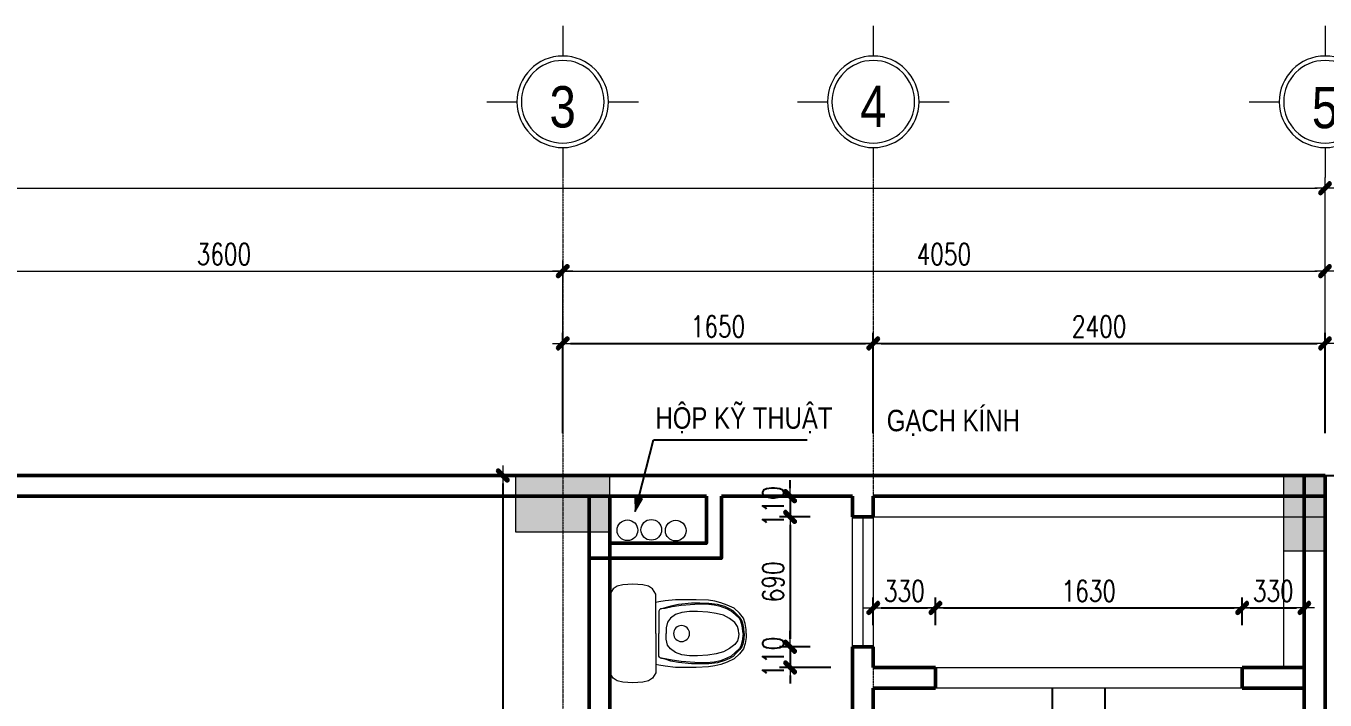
# Model space of a CAD drawing. Extents: x -165145 to 691808, y -202842 to 311040.
# Drawn here: x 28348 to 35249, y 86320 to 89901 of the extents above; entities that cross this region are included whole.
import ezdxf
from ezdxf.enums import TextEntityAlignment as Align

# ---------------------------------------------------------------- set-up
doc = ezdxf.new("R2010")
doc.units = 0
doc.header["$LTSCALE"] = 10
doc.header["$MEASUREMENT"] = 0
doc.linetypes.add('ketcau-1', pattern=[2, 1, 1])
doc.linetypes.add('TIM', pattern=[26.01, 10, -3, 0.01, -3, 10])
doc.layers.get('Defpoints').update_dxf_attribs({"color": 5, "linetype": 'CONTINUOUS'})
doc.layers.add('AM_Funitur', color=35, linetype='CONTINUOUS')
for name, color, linetype, lineweight in [('ARROWS', 1, 'CONTINUOUS', 0), ('DIM', 8, 'CONTINUOUS', 13), ('GE_KC_HATCH', 250, 'CONTINUOUS', 20), ('GE_KC_NETTHAY', 2, 'CONTINUOUS', 20), ('GE_KC_TEXT', 4, 'CONTINUOUS', 20), ('netchia', 2, 'CONTINUOUS', 20), ('NOI THAT', 35, 'CONTINUOUS', 9), ('TEXT', 4, 'CONTINUOUS', 20), ('THAY', 147, 'CONTINUOUS', 25), ('TRUC', 251, 'TIM', 5), ('wall', 7, 'CONTINUOUS', 50)]:
    doc.layers.add(name, color=color, linetype=linetype, lineweight=lineweight)
doc.styles.add('ROMANS', font='romans', dxfattribs={"width": 0.75, "bigfont": 'vns'})
doc.styles.add('VNARIALH', font='', dxfattribs={"width": 0.75})
doc.styles.add('VnArialNarrowH', font='')
doc.styles.add('VNCC-Arial', font='arial.ttf', dxfattribs={"width": 0.8})
doc.styles.get('VNARIALH').set_extended_font_data('.VnArialH')
doc.styles.get('VnArialNarrowH').set_extended_font_data('.VnArial NarrowH')
doc.dimstyles.new('fit0.75', dxfattribs={"dimscale": 0.5625, "dimtxt": 200, "dimasz": 75, "dimexe": 100, "dimexo": 400, "dimgap": 0.03, "dimtad": 0, "dimdec": 0, "dimdsep": 46, "dimtxsty": 'ROMANS', "dimblk": 'alex', "dimcen": 150, "dimclrd": 8, "dimclre": 8, "dimclrt": 7, "dimaunit": 1, "dimadec": 0, "dimazin": 0, "dimtfac": 0.072, "dimtdec": 0, "dimtix": 1, "dimtmove": 2, "dimatfit": 3, "dimldrblk": 'a-01', "dimfxl": 100, "dimtvp": 0.8, "dimtolj": 1, "dimarcsym": 0})

# ---------------------------------------------------------------- blocks, each defined once
blk = doc.blocks.new('alex')
at = {"layer": 'ARROWS'}
h = blk.add_hatch(color=1, dxfattribs=at)
edge = h.paths.add_edge_path()
edge.add_line((0.4, 0.74), (-0.74, -0.4))
edge.add_ellipse((-0.57, -0.57), major_axis=(0.17, 0.17), ratio=1, start_angle=90, end_angle=270)
edge.add_line((-0.4, -0.74), (0.74, 0.4))
edge.add_ellipse((0.57, 0.57), major_axis=(0.17, 0.17), ratio=1, start_angle=270, end_angle=450)
blk.add_lwpolyline([(0.4, 0.74), (-0.74, -0.4, 1), (-0.4, -0.74), (0.74, 0.4, 1)], format="xyb", close=True, dxfattribs=at)
at = {"layer": 'netchia', "color": 2}
for p, q in [((1.27, 0), (-1.27, 0)), ((0, -1.27), (0, 1.27))]:
    blk.add_line(p, q, dxfattribs=at)
blk = doc.blocks.new('*D1950')
at = {"layer": 'Defpoints', "color": 0, "ltscale": 0.05, "transparency": 16777216}
for p in [(34414.1, 87512.8), (36296.7, 82612.8), (36673.4, 82612.8)]:
    blk.add_point(p, dxfattribs=at)
at = {"layer": 'DIM', "color": 8, "lineweight": -2, "ltscale": 0.05, "transparency": 16777216}
for p, q in [((34639.1, 87512.8), (36729.7, 87512.8)), ((36673.4, 87470.6), (36673.4, 82655)), ((36521.7, 82612.8), (36729.7, 82612.8))]:
    blk.add_line(p, q, dxfattribs=at)
at = {"layer": 'DIM', "color": 8, "lineweight": -2, "ltscale": 0.05, "transparency": 16777216, "xscale": 42.1875, "yscale": 42.1875, "zscale": 42.1875}
for p, rotation in [((36673.4, 87512.8), 90), ((36673.4, 82612.8), 270)]:
    blk.add_blockref('alex', p, dxfattribs=dict(at, rotation=rotation))
at = {"layer": 'DIM', "color": 7, "ltscale": 0.05, "transparency": 16777216, "insert": (36583.4, 85062.8), "char_height": 112.5, "attachment_point": 5, "rotation": 90, "style": 'ROMANS'}
blk.add_mtext('\\A1;4900', dxfattribs=at)
blk = doc.blocks.new('a-01')
at = {"layer": 'ARROWS'}
blk.add_hatch(color=256, dxfattribs=at).paths.add_polyline_path([(-1.8, 0.49), (-1.8, -0.49), (0, 0)])
at = {"layer": 'netchia'}
blk.add_lwpolyline([(-1.8, 0.49), (-1.8, -0.49), (0, 0), (0, 0)], close=True, dxfattribs=at)
blk = doc.blocks.new('*D1951')
at = {"layer": 'Defpoints', "color": 0, "ltscale": 0.05, "transparency": 16777216}
for p in [(34735.8, 87512.8), (35092.3, 86382.8), (36313.9, 86382.8)]:
    blk.add_point(p, dxfattribs=at)
at = {"layer": 'DIM', "color": 8, "lineweight": -2, "ltscale": 0.05, "transparency": 16777216}
for p, q in [((34960.8, 87512.8), (36370.2, 87512.8)), ((36313.9, 87470.6), (36313.9, 86425)), ((35317.3, 86382.8), (36370.2, 86382.8))]:
    blk.add_line(p, q, dxfattribs=at)
at = {"layer": 'DIM', "color": 8, "lineweight": -2, "ltscale": 0.05, "transparency": 16777216, "xscale": 42.1875, "yscale": 42.1875, "zscale": 42.1875}
for p, rotation in [((36313.9, 87512.8), 90), ((36313.9, 86382.8), 270)]:
    blk.add_blockref('alex', p, dxfattribs=dict(at, rotation=rotation))
at = {"layer": 'DIM', "color": 7, "ltscale": 0.05, "transparency": 16777216, "insert": (36223.9, 86947.8), "char_height": 112.5, "attachment_point": 5, "rotation": 90, "style": 'ROMANS'}
blk.add_mtext('\\A1;1130', dxfattribs=at)
blk = doc.blocks.new('*D1953')
at = {"layer": 'Defpoints', "color": 0, "ltscale": 0.05, "transparency": 16777216}
for p in [(31431.1, 87512.8), (30880.8, 84512.8), (31596.5, 84512.8)]:
    blk.add_point(p, dxfattribs=at)
at = {"layer": 'DIM', "color": 8, "lineweight": -2, "ltscale": 0.05, "transparency": 16777216}
for p, q in [((31206.1, 87512.8), (30824.5, 87512.8)), ((30880.8, 87470.6), (30880.8, 84555)), ((31371.5, 84512.8), (30824.5, 84512.8))]:
    blk.add_line(p, q, dxfattribs=at)
at = {"layer": 'DIM', "color": 8, "lineweight": -2, "ltscale": 0.05, "transparency": 16777216, "xscale": 42.1875, "yscale": 42.1875, "zscale": 42.1875}
for p, rotation in [((30880.8, 87512.8), 90), ((30880.8, 84512.8), 270)]:
    blk.add_blockref('alex', p, dxfattribs=dict(at, rotation=rotation))
at = {"layer": 'DIM', "color": 7, "ltscale": 0.05, "transparency": 16777216, "insert": (30790.8, 86012.8), "char_height": 112.5, "attachment_point": 5, "rotation": 90, "style": 'ROMANS'}
blk.add_mtext('\\A1;3000', dxfattribs=at)
blk = doc.blocks.new('*D1898')
at = {"layer": 'Defpoints', "color": 0, "transparency": 16777216}
for p in [(32849.5, 88214.4), (31199.5, 87512.8), (32849.5, 87512.8)]:
    blk.add_point(p, dxfattribs=at)
at = {"layer": 'DIM', "color": 8, "lineweight": -2, "transparency": 16777216}
for p, q in [((31199.5, 87737.8), (31199.5, 88270.6)), ((32849.5, 87737.8), (32849.5, 88270.6)), ((31241.7, 88214.4), (32807.3, 88214.4))]:
    blk.add_line(p, q, dxfattribs=at)
at = {"layer": 'DIM', "color": 8, "lineweight": -2, "transparency": 16777216, "xscale": 42.1875, "yscale": 42.1875, "zscale": 42.1875, "rotation": 180}
blk.add_blockref('alex', (31199.5, 88214.4), dxfattribs=at)
at = {"layer": 'DIM', "color": 8, "lineweight": -2, "transparency": 16777216, "xscale": 42.1875, "yscale": 42.1875, "zscale": 42.1875}
blk.add_blockref('alex', (32849.5, 88214.4), dxfattribs=at)
at = {"layer": 'DIM', "color": 7, "transparency": 16777216, "insert": (32024.5, 88304.4), "char_height": 112.5, "attachment_point": 5, "style": 'ROMANS'}
blk.add_mtext('\\A1;1650', dxfattribs=at)
blk = doc.blocks.new('*D1899')
at = {"layer": 'Defpoints', "color": 0, "transparency": 16777216}
for p in [(35249.5, 88214.4), (32849.5, 87512.8), (35249.5, 87512.8)]:
    blk.add_point(p, dxfattribs=at)
at = {"layer": 'DIM', "color": 8, "lineweight": -2, "transparency": 16777216}
for p, q in [((32849.5, 87737.8), (32849.5, 88270.6)), ((35249.5, 87737.8), (35249.5, 88270.6)), ((32891.7, 88214.4), (35207.3, 88214.4))]:
    blk.add_line(p, q, dxfattribs=at)
at = {"layer": 'DIM', "color": 8, "lineweight": -2, "transparency": 16777216, "xscale": 42.1875, "yscale": 42.1875, "zscale": 42.1875, "rotation": 180}
blk.add_blockref('alex', (32849.5, 88214.4), dxfattribs=at)
at = {"layer": 'DIM', "color": 8, "lineweight": -2, "transparency": 16777216, "xscale": 42.1875, "yscale": 42.1875, "zscale": 42.1875}
blk.add_blockref('alex', (35249.5, 88214.4), dxfattribs=at)
at = {"layer": 'DIM', "color": 7, "transparency": 16777216, "insert": (34049.5, 88304.4), "char_height": 112.5, "attachment_point": 5, "style": 'ROMANS'}
blk.add_mtext('\\A1;2400', dxfattribs=at)
blk = doc.blocks.new('*D1908')
at = {"layer": 'Defpoints', "color": 0, "transparency": 16777216}
for p in [(32739.5, 87402.8), (32407.4, 87292.8), (32739.5, 87292.8)]:
    blk.add_point(p, dxfattribs=at)
at = {"layer": 'DIM', "color": 8, "lineweight": -2, "transparency": 16777216}
for p, q in [((32407.4, 87445), (32407.4, 87487.1)), ((32514.5, 87402.8), (32351.2, 87402.8)), ((32407.4, 87402.8), (32407.4, 87292.8)), ((32514.5, 87292.8), (32351.2, 87292.8)), ((32407.4, 87250.6), (32407.4, 87208.4))]:
    blk.add_line(p, q, dxfattribs=at)
at = {"layer": 'DIM', "color": 8, "lineweight": -2, "transparency": 16777216, "xscale": 42.1875, "yscale": 42.1875, "zscale": 42.1875}
for p, rotation in [((32407.4, 87402.8), 270), ((32407.4, 87292.8), 90)]:
    blk.add_blockref('alex', p, dxfattribs=dict(at, rotation=rotation))
at = {"layer": 'DIM', "color": 7, "transparency": 16777216, "insert": (32317.4, 87347.8), "char_height": 112.5, "attachment_point": 5, "rotation": 90, "style": 'ROMANS'}
blk.add_mtext('\\A1;110', dxfattribs=at)
blk = doc.blocks.new('*D1909')
at = {"layer": 'Defpoints', "color": 0, "transparency": 16777216}
for p in [(32739.5, 87292.8), (32407.4, 86602.8), (32739.5, 86602.8)]:
    blk.add_point(p, dxfattribs=at)
at = {"layer": 'DIM', "color": 8, "lineweight": -2, "transparency": 16777216}
for p, q in [((32514.5, 87292.8), (32351.2, 87292.8)), ((32407.4, 87250.6), (32407.4, 86645)), ((32514.5, 86602.8), (32351.2, 86602.8))]:
    blk.add_line(p, q, dxfattribs=at)
at = {"layer": 'DIM', "color": 8, "lineweight": -2, "transparency": 16777216, "xscale": 42.1875, "yscale": 42.1875, "zscale": 42.1875}
for p, rotation in [((32407.4, 87292.8), 90), ((32407.4, 86602.8), 270)]:
    blk.add_blockref('alex', p, dxfattribs=dict(at, rotation=rotation))
at = {"layer": 'DIM', "color": 7, "transparency": 16777216, "insert": (32317.4, 86947.8), "char_height": 112.5, "attachment_point": 5, "rotation": 90, "style": 'ROMANS'}
blk.add_mtext('\\A1;690', dxfattribs=at)
blk = doc.blocks.new('*D1910')
at = {"layer": 'Defpoints', "color": 0, "transparency": 16777216}
for p in [(32739.5, 86602.8), (32407.4, 86492.8), (32849.5, 86492.8)]:
    blk.add_point(p, dxfattribs=at)
at = {"layer": 'DIM', "color": 8, "lineweight": -2, "transparency": 16777216}
for p, q in [((32407.4, 86645), (32407.4, 86687.1)), ((32514.5, 86602.8), (32351.2, 86602.8)), ((32407.4, 86602.8), (32407.4, 86492.8)), ((32624.5, 86492.8), (32351.2, 86492.8)), ((32407.4, 86450.6), (32407.4, 86408.4))]:
    blk.add_line(p, q, dxfattribs=at)
at = {"layer": 'DIM', "color": 8, "lineweight": -2, "transparency": 16777216, "xscale": 42.1875, "yscale": 42.1875, "zscale": 42.1875}
for p, rotation in [((32407.4, 86602.8), 270), ((32407.4, 86492.8), 90)]:
    blk.add_blockref('alex', p, dxfattribs=dict(at, rotation=rotation))
at = {"layer": 'DIM', "color": 7, "transparency": 16777216, "insert": (32317.4, 86547.8), "char_height": 112.5, "attachment_point": 5, "rotation": 90, "style": 'ROMANS'}
blk.add_mtext('\\A1;110', dxfattribs=at)
blk = doc.blocks.new('*D1911')
at = {"layer": 'Defpoints', "color": 0, "transparency": 16777216}
for p in [(33179.5, 86808.9), (32849.5, 86492.8), (33179.5, 86492.8)]:
    blk.add_point(p, dxfattribs=at)
at = {"layer": 'DIM', "color": 8, "lineweight": -2, "transparency": 16777216}
for p, q in [((32849.5, 86717.8), (32849.5, 86865.1)), ((33179.5, 86717.8), (33179.5, 86865.1)), ((32891.7, 86808.9), (33137.3, 86808.9))]:
    blk.add_line(p, q, dxfattribs=at)
at = {"layer": 'DIM', "color": 8, "lineweight": -2, "transparency": 16777216, "xscale": 42.1875, "yscale": 42.1875, "zscale": 42.1875, "rotation": 180}
blk.add_blockref('alex', (32849.5, 86808.9), dxfattribs=at)
at = {"layer": 'DIM', "color": 8, "lineweight": -2, "transparency": 16777216, "xscale": 42.1875, "yscale": 42.1875, "zscale": 42.1875}
blk.add_blockref('alex', (33179.5, 86808.9), dxfattribs=at)
at = {"layer": 'DIM', "color": 7, "transparency": 16777216, "insert": (33014.5, 86898.9), "char_height": 112.5, "attachment_point": 5, "style": 'ROMANS'}
blk.add_mtext('\\A1;330', dxfattribs=at)
blk = doc.blocks.new('*D1912')
at = {"layer": 'Defpoints', "color": 0, "transparency": 16777216}
for p in [(35139.5, 86808.9), (34809.5, 86492.8), (35139.5, 86492.8)]:
    blk.add_point(p, dxfattribs=at)
at = {"layer": 'DIM', "color": 8, "lineweight": -2, "transparency": 16777216}
for p, q in [((34809.5, 86717.8), (34809.5, 86865.1)), ((35139.5, 86717.8), (35139.5, 86865.1)), ((34851.7, 86808.9), (35097.3, 86808.9))]:
    blk.add_line(p, q, dxfattribs=at)
at = {"layer": 'DIM', "color": 8, "lineweight": -2, "transparency": 16777216, "xscale": 42.1875, "yscale": 42.1875, "zscale": 42.1875, "rotation": 180}
blk.add_blockref('alex', (34809.5, 86808.9), dxfattribs=at)
at = {"layer": 'DIM', "color": 8, "lineweight": -2, "transparency": 16777216, "xscale": 42.1875, "yscale": 42.1875, "zscale": 42.1875}
blk.add_blockref('alex', (35139.5, 86808.9), dxfattribs=at)
at = {"layer": 'DIM', "color": 7, "transparency": 16777216, "insert": (34974.5, 86898.9), "char_height": 112.5, "attachment_point": 5, "style": 'ROMANS'}
blk.add_mtext('\\A1;330', dxfattribs=at)
blk = doc.blocks.new('*D1913')
at = {"layer": 'Defpoints', "color": 0, "transparency": 16777216}
for p in [(34809.5, 86808.9), (33179.5, 86492.8), (34809.5, 86492.8)]:
    blk.add_point(p, dxfattribs=at)
at = {"layer": 'DIM', "color": 8, "lineweight": -2, "transparency": 16777216}
for p, q in [((33179.5, 86717.8), (33179.5, 86865.1)), ((34809.5, 86717.8), (34809.5, 86865.1)), ((33221.7, 86808.9), (34767.3, 86808.9))]:
    blk.add_line(p, q, dxfattribs=at)
at = {"layer": 'DIM', "color": 8, "lineweight": -2, "transparency": 16777216, "xscale": 42.1875, "yscale": 42.1875, "zscale": 42.1875, "rotation": 180}
blk.add_blockref('alex', (33179.5, 86808.9), dxfattribs=at)
at = {"layer": 'DIM', "color": 8, "lineweight": -2, "transparency": 16777216, "xscale": 42.1875, "yscale": 42.1875, "zscale": 42.1875}
blk.add_blockref('alex', (34809.5, 86808.9), dxfattribs=at)
at = {"layer": 'DIM', "color": 7, "transparency": 16777216, "insert": (33994.5, 86898.9), "char_height": 112.5, "attachment_point": 5, "style": 'ROMANS'}
blk.add_mtext('\\A1;1630', dxfattribs=at)
blk = doc.blocks.new('A$Ced011573')
at = {"layer": 'GE_KC_HATCH', "linetype": 'ketcau-1'}
for points in [[(11050, 7000), (10550, 7000), (10550, 6700), (11050, 6700)], [(14850, 7000), (14630, 7000), (14630, 6600), (14850, 6600)]]:
    blk.add_hatch(color=1, dxfattribs=at).paths.add_polyline_path(points)
at = {"layer": 'GE_KC_NETTHAY', "linetype": 'Continuous'}
for points in [[(11050, 7000), (10550, 7000), (10550, 6700), (11050, 6700)], [(14850, 7000), (14630, 7000), (14630, 6600), (14850, 6600)]]:
    blk.add_lwpolyline(points, close=True, dxfattribs=at)
blk = doc.blocks.new('xi mb')
at = {"layer": 'NOI THAT'}
for p, q in [((-237.3, -17.6), (-208.9, 0)), ((-208.9, 0), (0, 0)), ((208.9, 0), (0, 0)), ((237.3, -17.6), (208.9, 0)), ((-258.6, -69.7), (-251.5, -38.9)), ((-251.5, -38.9), (-237.3, -17.6)), ((251.5, -38.9), (237.3, -17.6)), ((258.6, -69.7), (251.5, -38.9)), ((-262.5, -122.5), (-258.6, -69.7)), ((-258.6, -175.3), (-262.5, -122.5)), ((262.5, -122.5), (258.6, -69.7)), ((258.6, -175.3), (262.5, -122.5)), ((-251.5, -206.1), (-258.6, -175.3)), ((-237.3, -227.4), (-251.5, -206.1)), ((237.3, -227.4), (251.5, -206.1)), ((251.5, -206.1), (258.6, -175.3)), ((-208.9, -245), (-237.3, -227.4)), ((0, -245), (-208.9, -245)), ((-173.2, -294.7), (-167.8, -260.4)), ((-167.8, -260.4), (-165.1, -245)), ((-136.6, -293.7), (-131.6, -274.3)), ((-133.4, -295.2), (-131.5, -274.2)), ((-131.5, -274.2), (-130.6, -268.7)), ((-130.6, -268.7), (-126, -264.1)), ((-126, -264.1), (-119.6, -260.4)), ((-119.6, -260.4), (-108.6, -260.4)), ((-108.6, -260.4), (0, -260.4)), ((0, -245), (208.9, -245)), ((108.6, -260.4), (0, -260.4)), ((119.6, -260.4), (108.6, -260.4)), ((126, -264.1), (119.6, -260.4)), ((130.6, -268.7), (126, -264.1)), ((131.5, -274.2), (130.6, -268.7)), ((133.4, -295.2), (131.5, -274.2)), ((136.6, -293.7), (131.6, -274.3)), ((167.8, -260.4), (165.1, -245)), ((173.2, -294.7), (167.8, -260.4)), ((208.9, -245), (237.3, -227.4)), ((-180, -348.9), (-173.2, -294.7)), ((-153.9, -364.4), (-146, -324)), ((-148.9, -379.6), (-141.6, -331.9)), ((-146, -324), (-136.6, -293.7)), ((-141.6, -331.9), (-133.4, -295.2)), ((-101.3, -348.4), (-81.2, -321.8)), ((-81.2, -321.8), (-61, -307.2)), ((-61, -307.2), (-29.8, -298.9)), ((-29.8, -298.9), (0, -298.9)), ((29.8, -298.9), (0, -298.9)), ((61, -307.2), (29.8, -298.9)), ((81.2, -321.8), (61, -307.2)), ((101.3, -348.4), (81.2, -321.8)), ((141.6, -331.9), (133.4, -295.2)), ((146, -324), (136.6, -293.7)), ((148.9, -379.6), (141.6, -331.9)), ((153.9, -364.4), (146, -324)), ((180, -348.9), (173.2, -294.7)), ((-180, -458.3), (-180, -348.9)), ((-161.1, -434.3), (-153.9, -364.4)), ((-154.4, -451.1), (-148.9, -379.6)), ((-117.8, -424.5), (-112.3, -383.2)), ((-112.3, -383.2), (-101.3, -348.4)), ((112.3, -383.2), (101.3, -348.4)), ((117.8, -424.5), (112.3, -383.2)), ((154.4, -451.1), (148.9, -379.6)), ((161.1, -434.3), (153.9, -364.4)), ((180, -458.3), (180, -348.9)), ((-176.8, -525.1), (-180, -458.3)), ((-161.1, -479), (-161.1, -434.3)), ((-160.4, -525.9), (-161.1, -479)), ((-156.3, -511.6), (-154.4, -451.1)), ((-117.8, -465.7), (-117.8, -424.5)), ((-114.1, -521.6), (-117.8, -465.7)), ((114.1, -521.6), (117.8, -465.7)), ((117.8, -465.7), (117.8, -424.5)), ((156.3, -511.6), (154.4, -451.1)), ((160.4, -525.9), (161.1, -479)), ((161.1, -479), (161.1, -434.3)), ((176.8, -525.1), (180, -458.3)), ((-171.7, -557.8), (-176.8, -525.1)), ((-154.6, -572), (-160.4, -525.9)), ((-151.7, -554.6), (-156.3, -511.6)), ((-106.8, -564.7), (-114.1, -521.6)), ((106.8, -564.7), (114.1, -521.6)), ((151.7, -554.6), (156.3, -511.6)), ((154.6, -572), (160.4, -525.9)), ((171.7, -557.8), (176.8, -525.1)), ((-163.5, -589.4), (-171.7, -557.8)), ((-151.3, -624.1), (-163.5, -589.4)), ((-143.8, -611), (-154.6, -572)), ((-144.4, -587.6), (-151.7, -554.6)), ((-131.5, -622.5), (-144.4, -587.6)), ((-132.3, -635.5), (-143.8, -611)), ((-97.6, -604.1), (-106.8, -564.7)), ((-79.3, -635.3), (-97.6, -604.1)), ((79.3, -635.3), (97.6, -604.1)), ((97.6, -604.1), (106.8, -564.7)), ((131.5, -622.5), (144.4, -587.6)), ((132.3, -635.5), (143.8, -611)), ((143.8, -611), (154.6, -572)), ((144.4, -587.6), (151.7, -554.6)), ((151.3, -624.1), (163.5, -589.4)), ((163.5, -589.4), (171.7, -557.8)), ((-135, -660.8), (-151.3, -624.1)), ((-108.4, -688.4), (-135, -660.8)), ((-121.5, -655), (-132.3, -635.5)), ((-119.6, -645.4), (-131.5, -622.5)), ((-104.2, -672.3), (-121.5, -655)), ((-101.3, -665.5), (-119.6, -645.4)), ((-81.1, -710.4), (-108.4, -688.4)), ((-84.7, -691.7), (-104.2, -672.3)), ((-79.3, -688.5), (-101.3, -665.5)), ((-58.2, -663.7), (-79.3, -635.3)), ((-66.5, -696.7), (-79.3, -688.5)), ((-38.1, -678.4), (-58.2, -663.7)), ((-18.9, -683.9), (-38.1, -678.4)), ((0, -686.6), (-18.9, -683.9)), ((0, -686.6), (18.9, -683.9)), ((18.9, -683.9), (38.1, -678.4)), ((38.1, -678.4), (58.2, -663.7)), ((58.2, -663.7), (79.3, -635.3)), ((66.5, -696.7), (79.3, -688.5)), ((79.3, -688.5), (101.3, -665.5)), ((81.1, -710.4), (108.4, -688.4)), ((84.7, -691.7), (104.2, -672.3)), ((101.3, -665.5), (119.6, -645.4)), ((104.2, -672.3), (121.5, -655)), ((108.4, -688.4), (135, -660.8)), ((119.6, -645.4), (131.5, -622.5)), ((121.5, -655), (132.3, -635.5)), ((135, -660.8), (151.3, -624.1)), ((-69.6, -701.8), (-84.7, -691.7)), ((-53.1, -718.5), (-81.1, -710.4)), ((-55.9, -706.2), (-69.6, -701.8)), ((-40.6, -703.3), (-66.5, -696.7)), ((-29.8, -711.4), (-55.9, -706.2)), ((-21.6, -725), (-53.1, -718.5)), ((0, -708), (-40.6, -703.3)), ((0, -713.2), (-29.8, -711.4)), ((0, -725), (-21.6, -725)), ((0, -708), (40.6, -703.3)), ((0, -713.2), (29.8, -711.4)), ((0, -725), (21.6, -725)), ((21.6, -725), (53.1, -718.5)), ((29.8, -711.4), (55.9, -706.2)), ((40.6, -703.3), (66.5, -696.7)), ((53.1, -718.5), (81.1, -710.4)), ((55.9, -706.2), (69.6, -701.8)), ((69.6, -701.8), (84.7, -691.7))]:
    blk.add_line(p, q, dxfattribs=at)
for start, end in [(90, 270), (270, 90)]:
    blk.add_arc((0, -381.3), 42.3, start, end, dxfattribs=at)
blk = doc.blocks.new('tentruc')
at = {"layer": 'DIM'}
for p, q in [((0, 311.2), (0, 515.8)), ((-515.8, 0), (-311.2, 0)), ((-515.8, 0), (-311.2, 0)), ((311.2, 0), (515.8, 0)), ((311.2, 0), (515.8, 0)), ((0, -515.8), (0, -311.2))]:
    blk.add_line(p, q, dxfattribs=at)
at = {"layer": 'DIM', "ltscale": 0.5}
blk.add_circle((0, 0), 311.2, dxfattribs=at)
at = {"layer": 'DIM'}
blk.add_circle((0, 0), 281.2, dxfattribs=at)
at = {"layer": 'DIM', "color": 7, "linetype": 'ByBlock', "ltscale": 0.5, "style": 'VNARIALH', "width": 1.1}
blk.add_attdef('A', text='', height=281.2, dxfattribs=at).set_placement((0, -106.7), align=Align.CENTER)
blk = doc.blocks.new('*D1826')
at = {"layer": 'Defpoints', "color": 0, "transparency": 16777216}
for p in [(587932.6, 181), (570432.6, -1345.1), (587932.6, -1345.1)]:
    blk.add_point(p, dxfattribs=at)
at = {"layer": 'DIM', "color": 8, "lineweight": -2, "transparency": 16777216}
for p, q in [((570432.6, -1120.1), (570432.6, 237.3)), ((587932.6, -1120.1), (587932.6, 237.3)), ((570474.8, 181), (587890.4, 181))]:
    blk.add_line(p, q, dxfattribs=at)
at = {"layer": 'DIM', "color": 8, "lineweight": -2, "transparency": 16777216, "xscale": 42.1875, "yscale": 42.1875, "zscale": 42.1875, "rotation": 180}
blk.add_blockref('alex', (570432.6, 181), dxfattribs=at)
at = {"layer": 'DIM', "color": 8, "lineweight": -2, "transparency": 16777216, "xscale": 42.1875, "yscale": 42.1875, "zscale": 42.1875}
blk.add_blockref('alex', (587932.6, 181), dxfattribs=at)
at = {"layer": 'DIM', "color": 7, "transparency": 16777216, "insert": (577482.6, 271), "char_height": 112.5, "attachment_point": 5, "style": 'ROMANS'}
blk.add_mtext('\\A1;17500', dxfattribs=at)
blk = doc.blocks.new('*D1836')
at = {"layer": 'Defpoints', "color": 0, "transparency": 16777216}
for p in [(587932.6, -259.4), (583882.6, -1345.1), (587932.6, -1345.1)]:
    blk.add_point(p, dxfattribs=at)
at = {"layer": 'DIM', "color": 8, "lineweight": -2, "transparency": 16777216}
for p, q in [((583882.6, -1120.1), (583882.6, -203.1)), ((587932.6, -1120.1), (587932.6, -203.1)), ((583924.8, -259.4), (587890.4, -259.4))]:
    blk.add_line(p, q, dxfattribs=at)
at = {"layer": 'DIM', "color": 8, "lineweight": -2, "transparency": 16777216, "xscale": 42.1875, "yscale": 42.1875, "zscale": 42.1875, "rotation": 180}
blk.add_blockref('alex', (583882.6, -259.4), dxfattribs=at)
at = {"layer": 'DIM', "color": 8, "lineweight": -2, "transparency": 16777216, "xscale": 42.1875, "yscale": 42.1875, "zscale": 42.1875}
blk.add_blockref('alex', (587932.6, -259.4), dxfattribs=at)
at = {"layer": 'DIM', "color": 7, "transparency": 16777216, "insert": (585907.6, -169.4), "char_height": 112.5, "attachment_point": 5, "style": 'ROMANS'}
blk.add_mtext('\\A1;4050', dxfattribs=at)
blk = doc.blocks.new('*D1841')
at = {"layer": 'Defpoints', "color": 0, "transparency": 16777216}
for p in [(583882.6, -259.4), (580282.6, -1345.1), (583882.6, -1345.1)]:
    blk.add_point(p, dxfattribs=at)
at = {"layer": 'DIM', "color": 8, "lineweight": -2, "transparency": 16777216}
for p, q in [((580282.6, -1120.1), (580282.6, -203.1)), ((583882.6, -1120.1), (583882.6, -203.1)), ((580324.8, -259.4), (583840.4, -259.4))]:
    blk.add_line(p, q, dxfattribs=at)
at = {"layer": 'DIM', "color": 8, "lineweight": -2, "transparency": 16777216, "xscale": 42.1875, "yscale": 42.1875, "zscale": 42.1875, "rotation": 180}
blk.add_blockref('alex', (580282.6, -259.4), dxfattribs=at)
at = {"layer": 'DIM', "color": 8, "lineweight": -2, "transparency": 16777216, "xscale": 42.1875, "yscale": 42.1875, "zscale": 42.1875}
blk.add_blockref('alex', (583882.6, -259.4), dxfattribs=at)
at = {"layer": 'DIM', "color": 7, "transparency": 16777216, "insert": (582082.6, -169.4), "char_height": 112.5, "attachment_point": 5, "style": 'ROMANS'}
blk.add_mtext('\\A1;3600', dxfattribs=at)
blk = doc.blocks.new('lt - kt')
at = {"layer": 'TRUC', "ltscale": 0.05}
for p, q in [((-4050, 8582.3), (-4050, -1850.2)), ((-2400, 8582.3), (-2400, -1850.2)), ((-19823.1, 7000), (2014.6, 7000))]:
    blk.add_line(p, q, dxfattribs=at)
at = {"layer": 'TEXT'}
ref = blk.add_blockref('tentruc', (-4050, 8985.3), dxfattribs=dict(at, xscale=-0.78125, yscale=0.78125, zscale=0.78125, rotation=180))
ref.add_attrib('A', '3', dxfattribs={"color": 7, "linetype": 'ByBlock', "ltscale": 0.5, "height": 219.7, "style": 'VnArialNarrowH'}).set_placement((-4050, 8848.9), align=Align.CENTER)
ref = blk.add_blockref('tentruc', (-2400, 8985.3), dxfattribs=dict(at, xscale=-0.78125, yscale=0.78125, zscale=0.78125, rotation=180))
ref.add_attrib('A', '4', dxfattribs={"color": 7, "linetype": 'ByBlock', "ltscale": 0.5, "height": 219.7, "style": 'VnArialNarrowH'}).set_placement((-2400, 8851.9), align=Align.CENTER)
ref = blk.add_blockref('tentruc', (0, 8985.3), dxfattribs=dict(at, xscale=-0.78125, yscale=0.78125, zscale=0.78125, rotation=180))
ref.add_attrib('A', '5', dxfattribs={"color": 7, "linetype": 'ByBlock', "ltscale": 0.5, "height": 219.7, "style": 'VnArialNarrowH'}).set_placement((0, 8845.1), align=Align.CENTER)
at = {"layer": 'DIM'}
dim = blk.add_linear_dim(base=(0, 8526.1), p1=(-17500, 7000), p2=(0, 7000), dimstyle='fit0.75', dxfattribs=at)
dim.commit()
dim.dimension.update_dxf_attribs({"geometry": '*D1826', "text_midpoint": (-10450, 8616.1), "dimtype": 128, "insert": (-587932.6, 8345.1)})
for base, p1, p2, picture, middle in [((-4050, 8085.7), (-7650, 7000), (-4050, 7000), '*D1841', (-5850, 8175.7)), ((0, 8085.7), (-4050, 7000), (0, 7000), '*D1836', (-2025, 8175.7))]:
    dim = blk.add_linear_dim(base=base, p1=p1, p2=p2, dimstyle='fit0.75', dxfattribs=at)
    dim.commit()
    dim.dimension.update_dxf_attribs({"geometry": picture, "text_midpoint": middle, "insert": (-587932.6, 8345.1)})

msp = doc.modelspace()

# ---------------------------------------------------------------- linework, layer by layer
at = {"layer": 'DIM', "ltscale": 0.05}
for p, q in [((35029.48053, 87512.76817), (35029.48053, 86492.77181)), ((32794.48053, 87292.77181), (32794.48053, 86602.77181)), ((32849.48053, 87292.77181), (35249.48053, 87292.77181))]:
    msp.add_line(p, q, dxfattribs=at)
msp.add_lwpolyline([(32739.48053, 87292.77181), (32849.48053, 87292.77181), (32849.48053, 86602.77181), (32739.48053, 86602.77181)], close=True, dxfattribs=at)
at = {"layer": 'DIM'}
msp.add_lwpolyline([(33179.48053, 86492.77181), (34809.48053, 86492.77181), (34809.48053, 86382.77181), (33179.48053, 86382.77181)], close=True, dxfattribs=at)
at = {"layer": 'DIM', "ltscale": 0.05}
for centre in [(31543.38441, 87221.64976), (31670.12669, 87224.0641), (31799.98889, 87219.68086)]:
    msp.add_circle(centre, 55, dxfattribs=at)
at = {"layer": 'THAY', "ltscale": 0.05}
msp.add_line((34079.48053, 86382.77181), (34079.48053, 85432.77181), dxfattribs=at)
msp.add_lwpolyline([(33799.48053, 86382.77181), (33799.48053, 85432.77181)], dxfattribs=at)
at = {"layer": 'wall', "ltscale": 0.05}
for p, q in [((17999.78377, 87512.77902), (35249.48053, 87512.76938)), ((35139.48053, 87512.76817), (35139.48053, 80512.77864)), ((35249.48053, 87512.76817), (35249.48053, 80512.77028)), ((18330.19562, 87402.77901), (31962.85921, 87402.76978)), ((31339.48062, 82612.76721), (31339.48053, 87402.76966)), ((31449.48053, 84622.76721), (31449.48053, 87402.76965)), ((32042.85921, 87402.76971), (32739.48053, 87402.77181)), ((32849.48053, 87402.77181), (35249.48053, 87402.76918)), ((32849.48053, 87292.77181), (32739.48053, 87292.77181)), ((32849.48053, 86602.77181), (32739.48053, 86602.77181)), ((33179.48053, 86492.77181), (32849.48053, 86492.77181)), ((35139.48053, 86492.77181), (34809.48053, 86492.77181)), ((34809.48053, 86492.77181), (34809.48053, 86382.77181)), ((33179.48053, 86382.77181), (32849.48053, 86382.77181)), ((35139.48053, 86382.77181), (34809.48053, 86382.77181))]:
    msp.add_line(p, q, dxfattribs=at)
for points in [[(32042.85921, 87402.76962), (32042.85921, 87072.76958), (31339.48053, 87072.76958)], [(31962.85921, 87402.76962), (31962.85921, 87152.76958), (31449.48053, 87152.76958)], [(32739.48053, 87402.77181), (32739.48053, 87292.77181)], [(32849.48053, 87402.77181), (32849.48053, 87292.77181)], [(32739.48053, 86602.77181), (32739.48053, 83642.76958)], [(32849.48053, 86602.77181), (32849.48053, 86492.77181)], [(33179.48053, 86492.77181), (33179.48053, 86382.77181)], [(32849.48053, 86382.77181), (32849.48053, 83642.76958)]]:
    msp.add_lwpolyline(points, dxfattribs=at)

# ---------------------------------------------------------------- block references
at = {"layer": 'AM_Funitur', "rotation": 90.00000000000001}
msp.add_blockref('xi mb', (31449.48053, 86672.76958), dxfattribs=at)
at = {"layer": 'GE_KC_TEXT'}
msp.add_blockref('A$Ced011573', (20399.48053, 80512.77028), dxfattribs=at)
at = {"layer": 'TEXT'}
msp.add_blockref('lt - kt', (35249.48053, 80512.77028), dxfattribs=at)

# ---------------------------------------------------------------- texts
at = {"layer": 'TEXT', "style": 'VNCC-Arial', "width": 0.8}
msp.add_text('HỘP KỸ THUẬT', height=113.90625, rotation=359.999927928, dxfattribs=at).set_placement((31692.42611, 87761.1788))
msp.add_text('GẠCH KÍNH', height=113.90625, dxfattribs=at).set_placement((32921.00124, 87747.77967))

# ---------------------------------------------------------------- dimensions: what is measured, and where the dimension line sits
at = {"layer": 'DIM'}
for base, p1, p2, picture, middle in [((32849.48053, 88214.35487), (31199.48053, 87512.77178), (32849.48053, 87512.76746), '*D1898', (32024.48053, 88304.35487)), ((35249.48053, 88214.35487), (32849.48053, 87512.77073), (35249.48053, 87512.77073), '*D1899', (34049.48053, 88304.35487)), ((33179.48053, 86808.85487), (32849.48053, 86492.77181), (33179.48053, 86492.77181), '*D1911', (33014.48053, 86898.85487)), ((34809.48053, 86808.85487), (33179.48053, 86492.77181), (34809.48053, 86492.77181), '*D1913', (33994.48053, 86898.85487)), ((35139.48053, 86808.85487), (34809.48053, 86492.77181), (35139.48053, 86492.77181), '*D1912', (34974.48053, 86898.85487))]:
    dim = msp.add_linear_dim(base=base, p1=p1, p2=p2, dimstyle='fit0.75', dxfattribs=at)
    dim.commit()
    dim.dimension.update_dxf_attribs({"geometry": picture, "text_midpoint": middle})
at = {"layer": 'DIM', "ltscale": 0.05}
for base, p1, p2, picture, middle in [((30880.79077, 84512.76659), (31431.0848, 87512.76897), (31596.48053, 84512.76659), '*D1953', (30790.79077, 86012.76778)), ((36673.40495, 82612.76958), (34414.10348, 87512.76958), (36296.69815, 82612.76958), '*D1950', (36583.40495, 85062.76958)), ((36313.90495, 86382.76958), (34735.80203, 87512.76958), (35092.30452, 86382.76958), '*D1951', (36223.90495, 86947.76958))]:
    dim = msp.add_linear_dim(base=base, p1=p1, p2=p2, angle=90, dimstyle='fit0.75', dxfattribs=at)
    dim.commit()
    dim.dimension.update_dxf_attribs({"geometry": picture, "text_midpoint": middle})
at = {"layer": 'DIM'}
for base, p1, p2, picture, middle in [((32407.40495, 87292.77181), (32739.48053, 87402.77181), (32739.48053, 87292.77181), '*D1908', (32317.40495, 87347.77181)), ((32407.40495, 86602.77181), (32739.48053, 87292.77181), (32739.48053, 86602.77181), '*D1909', (32317.40495, 86947.77181)), ((32407.40495, 86492.77181), (32739.48053, 86602.77181), (32849.48053, 86492.77181), '*D1910', (32317.40495, 86547.77181))]:
    dim = msp.add_linear_dim(base=base, p1=p1, p2=p2, angle=90, dimstyle='fit0.75', dxfattribs=at)
    dim.commit()
    dim.dimension.update_dxf_attribs({"geometry": picture, "text_midpoint": middle})

# ---------------------------------------------------------------- leaders
at = {"layer": 'DIM', "ltscale": 0.05}
msp.add_leader([(31583.90495, 87320.84397), (31681.40495, 87701.90404), (32498.09212, 87701.90276)], dimstyle='fit0.75', override={"dimgap": 0.03, "dimtad": 0}, dxfattribs=at)

doc.saveas('drawing.dxf')
